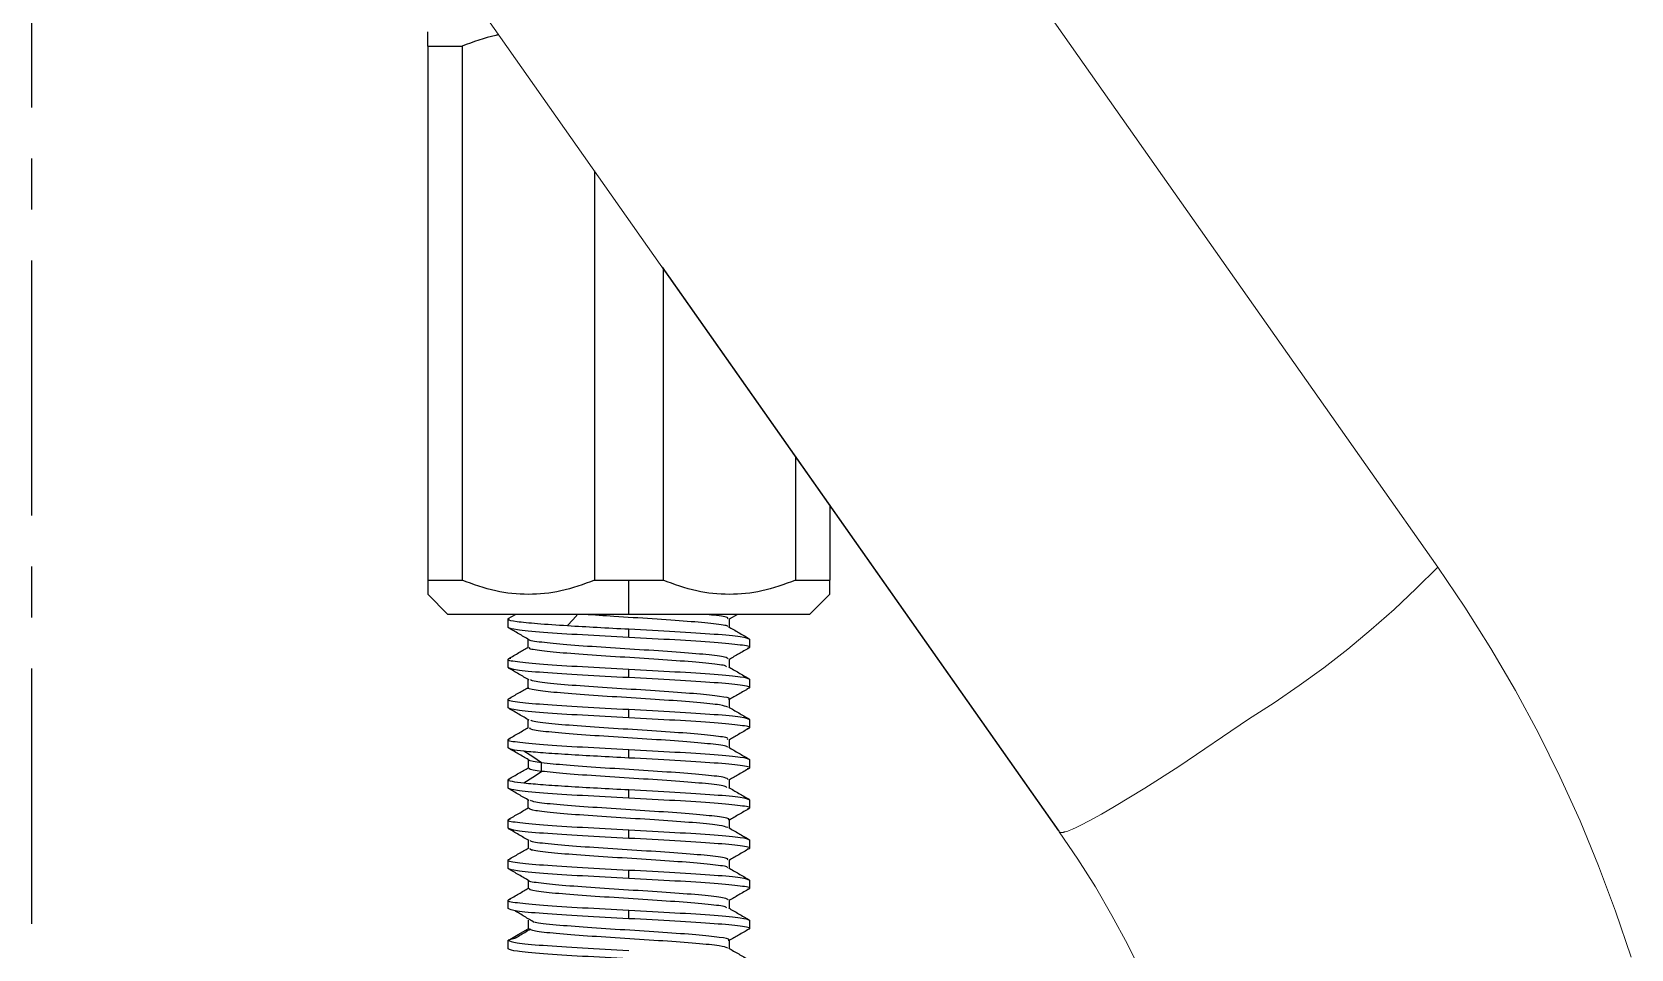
# Model space of a CAD drawing. Header units: millimetres. Extents: x 601 to 1195, y -1757 to -1337.
# Drawn here: x 943.37 to 983.16, y -1667.44 to -1644.61 of the extents above; entities that cross this region are included whole.
import ezdxf

# ---------------------------------------------------------------- set-up
doc = ezdxf.new("R2010")
doc.units = ezdxf.units.MM
doc.header["$LTSCALE"] = 0.1
doc.linetypes.add('CENTERX2', pattern=[101.6, 63.5, -12.7, 12.7, -12.7])
doc.layers.get('0').update_dxf_attribs({"lineweight": 13})
doc.layers.add('CENTER', color=1, linetype='CENTERX2')

msp = doc.modelspace()

# ---------------------------------------------------------------- linework, layer by layer
for p, q in [((959.198, -1630.683), (978.347, -1657.927)), ((949.783, -1637.275), (968.912, -1664.49)), ((968.927, -1664.498), (959.062, -1650.464)), ((977.812, -1658.462), (978.347, -1657.927)), ((978.347, -1657.927), (979.025, -1658.928)), ((977.261, -1658.981), (977.812, -1658.462)), ((976.693, -1659.482), (977.261, -1658.981)), ((979.025, -1658.928), (979.669, -1659.951)), ((976.109, -1659.967), (976.693, -1659.482)), ((975.511, -1660.433), (976.109, -1659.967)), ((979.669, -1659.951), (980.278, -1660.996)), ((974.899, -1660.879), (975.511, -1660.433)), ((974.274, -1661.307), (974.899, -1660.879)), ((980.278, -1660.996), (980.851, -1662.06)), ((973.637, -1661.714), (974.274, -1661.307)), ((971.903, -1662.888), (973.637, -1661.714)), ((980.851, -1662.06), (981.388, -1663.144)), ((971.059, -1663.43), (971.903, -1662.888)), ((970.306, -1663.89), (971.059, -1663.43)), ((981.388, -1663.144), (981.887, -1664.245)), ((969.453, -1664.361), (969.694, -1664.237)), ((969.694, -1664.237), (969.98, -1664.079)), ((969.98, -1664.079), (970.306, -1663.89)), ((968.919, -1664.5), (968.921, -1664.502)), ((968.927, -1664.498), (968.927, -1664.504)), ((968.927, -1664.504), (968.928, -1664.508)), ((968.928, -1664.508), (968.929, -1664.513)), ((968.929, -1664.513), (968.931, -1664.517)), ((968.931, -1664.517), (968.934, -1664.521)), ((968.932, -1664.519), (969.392, -1665.197)), ((968.934, -1664.521), (968.937, -1664.524)), ((968.937, -1664.524), (968.941, -1664.527)), ((968.941, -1664.527), (968.946, -1664.53)), ((968.946, -1664.53), (968.951, -1664.532)), ((968.951, -1664.532), (968.957, -1664.534)), ((968.957, -1664.534), (968.963, -1664.535)), ((968.963, -1664.535), (968.97, -1664.536)), ((968.97, -1664.536), (968.978, -1664.536)), ((968.978, -1664.536), (968.986, -1664.536)), ((968.986, -1664.536), (968.995, -1664.536)), ((968.995, -1664.536), (969.005, -1664.535)), ((969.005, -1664.535), (969.016, -1664.533)), ((969.016, -1664.533), (969.027, -1664.531)), ((969.027, -1664.531), (969.039, -1664.529)), ((969.039, -1664.529), (969.051, -1664.526)), ((969.051, -1664.526), (969.064, -1664.522)), ((969.064, -1664.522), (969.078, -1664.518)), ((969.078, -1664.518), (969.108, -1664.509)), ((969.108, -1664.509), (969.141, -1664.498)), ((969.141, -1664.498), (969.177, -1664.485)), ((969.177, -1664.485), (969.216, -1664.469)), ((969.216, -1664.469), (969.257, -1664.452)), ((969.257, -1664.452), (969.349, -1664.411)), ((969.349, -1664.411), (969.453, -1664.361)), ((981.887, -1664.245), (982.349, -1665.363)), ((969.392, -1665.197), (969.828, -1665.89)), ((982.349, -1665.363), (982.772, -1666.495)), ((969.828, -1665.89), (970.241, -1666.597)), ((970.241, -1666.597), (970.629, -1667.318)), ((982.772, -1666.495), (983.156, -1667.642)), ((970.629, -1667.318), (970.992, -1668.051))]:
    msp.add_line(p, q)
at = {"color": 7, "linetype": 'Continuous', "lineweight": 25}
for p, q in [((953.22, -1644.956), (954.071, -1644.956)), ((953.22, -1644.956), (953.22, -1658.256)), ((954.071, -1644.956), (954.071, -1658.256)), ((957.368, -1648.066), (957.368, -1658.256)), ((959.071, -1650.477), (959.071, -1658.256)), ((962.368, -1655.167), (962.368, -1658.256)), ((963.22, -1656.379), (963.22, -1658.256)), ((953.22, -1658.256), (954.071, -1658.256)), ((957.368, -1658.256), (958.22, -1658.256)), ((958.22, -1659.106), (958.22, -1658.256)), ((958.22, -1658.256), (959.071, -1658.256)), ((962.368, -1658.256), (963.22, -1658.256)), ((953.72, -1659.106), (953.217, -1658.604)), ((963.222, -1658.604), (962.72, -1659.106)), ((958.22, -1659.106), (953.72, -1659.106)), ((955.22, -1659.43), (955.22, -1659.218)), ((955.221, -1659.21), (955.4, -1659.106)), ((962.72, -1659.106), (958.22, -1659.106)), ((958.22, -1659.68), (958.22, -1659.468)), ((960.925, -1659.106), (960.718, -1659.226)), ((960.718, -1659.217), (960.718, -1659.42)), ((955.72, -1659.931), (955.72, -1659.726)), ((961.22, -1659.718), (961.22, -1659.93)), ((955.22, -1660.43), (955.22, -1660.218)), ((960.719, -1660.216), (960.719, -1660.421)), ((958.22, -1660.68), (958.22, -1660.468)), ((955.72, -1660.931), (955.72, -1660.726)), ((961.22, -1660.718), (961.22, -1660.93)), ((955.22, -1661.43), (955.22, -1661.218)), ((960.719, -1661.217), (960.719, -1661.421)), ((955.72, -1661.931), (955.72, -1661.727)), ((958.22, -1661.68), (958.22, -1661.468)), ((961.22, -1661.718), (961.22, -1661.93)), ((955.22, -1662.43), (955.22, -1662.218)), ((960.718, -1662.217), (960.718, -1662.421)), ((958.22, -1662.68), (958.22, -1662.468)), ((955.722, -1662.935), (955.722, -1662.723)), ((956.048, -1663.012), (956.048, -1662.801)), ((961.22, -1662.718), (961.22, -1662.93)), ((955.22, -1663.43), (955.22, -1663.218)), ((960.719, -1663.217), (960.719, -1663.421)), ((955.72, -1663.932), (955.72, -1663.727)), ((958.22, -1663.68), (958.22, -1663.468)), ((961.22, -1663.718), (961.22, -1663.93)), ((955.22, -1664.43), (955.22, -1664.218)), ((960.718, -1664.218), (960.718, -1664.421)), ((958.22, -1664.68), (958.22, -1664.468)), ((955.722, -1664.931), (955.722, -1664.728)), ((961.22, -1664.718), (961.22, -1664.93)), ((955.22, -1665.43), (955.22, -1665.218)), ((960.717, -1665.217), (960.717, -1665.421)), ((955.723, -1665.931), (955.723, -1665.727)), ((958.22, -1665.68), (958.22, -1665.468)), ((961.22, -1665.718), (961.22, -1665.93)), ((955.22, -1666.43), (955.22, -1666.218)), ((960.716, -1666.217), (960.716, -1666.42)), ((958.22, -1666.68), (958.22, -1666.468)), ((955.722, -1666.929), (955.722, -1666.717)), ((961.22, -1666.718), (961.22, -1666.93)), ((955.419, -1667.164), (955.22, -1667.217)), ((955.22, -1667.43), (955.22, -1667.218)), ((960.716, -1667.217), (960.716, -1667.421))]:
    msp.add_line(p, q, dxfattribs=at)
at = {"color": 7, "linetype": 'Continuous', "lineweight": 25, "flags": 128}
for points in [[(956.698, -1659.385), (956.825, -1659.24), (956.952, -1659.096)], [(956.047, -1662.799), (955.83, -1662.655), (955.612, -1662.51)], [(955.612, -1663.302), (955.829, -1663.157), (956.047, -1663.013)], [(955.22, -1667.219), (955.47, -1667.074), (955.72, -1666.93)]]:
    msp.add_lwpolyline(points, dxfattribs=at)
at = {"color": 7, "linetype": 'Continuous', "lineweight": 25}
for points, knots in [([(953.22, -1644.956), (953.22, -1644.854), (953.22, -1644.655), (953.22, -1644.622), (953.22, -1644.606)], [0, 0, 0, 0, 0.5167129, 1, 1, 1, 1]), ([(954.986, -1644.677), (954.96, -1644.682), (954.65, -1644.747), (954.348, -1644.856), (954.071, -1644.956)], [0.7187728, 0.7187728, 0.7187728, 0.7187728, 0.7417109, 1, 1, 1, 1]), ([(953.22, -1658.256), (953.22, -1658.359), (953.22, -1658.557), (953.22, -1658.59), (953.22, -1658.606)], [0, 0, 0, 0, 0.516713, 1, 1, 1, 1]), ([(957.368, -1658.256), (957.091, -1658.356), (956.554, -1658.55), (955.719, -1658.634), (954.885, -1658.55), (954.348, -1658.356), (954.071, -1658.256)], [0, 0, 0, 0, 0.258356, 0.500045, 0.741711, 1, 1, 1, 1]), ([(962.368, -1658.256), (962.091, -1658.356), (961.554, -1658.55), (960.719, -1658.634), (959.885, -1658.55), (959.348, -1658.356), (959.071, -1658.256)], [0, 0, 0, 0, 0.2583567, 0.500045, 0.7417112, 1, 1, 1, 1]), ([(963.22, -1658.606), (963.22, -1658.606), (963.22, -1658.633), (963.22, -1658.537), (963.22, -1658.352), (963.22, -1658.256)], [0, 0, 0, 0, 0.00009, 0.483422, 1, 1, 1, 1]), ([(955.243, -1659.218), (955.236, -1659.221), (955.188, -1659.242), (955.411, -1659.28), (955.897, -1659.332), (956.431, -1659.366), (956.698, -1659.384)], [0, 0, 0, 0, 0.057768, 0.371846, 0.685923, 1, 1, 1, 1]), ([(958.22, -1659.68), (957.826, -1659.659), (957.04, -1659.617), (956.049, -1659.555), (955.355, -1659.492), (955.265, -1659.45), (955.22, -1659.43)], [0, 0, 0, 0, 0.25, 0.5, 0.75, 1, 1, 1, 1]), ([(955.738, -1659.736), (955.653, -1659.687), (955.483, -1659.588), (955.313, -1659.49), (955.228, -1659.44)], [0, 0, 0, 0, 0.499781, 1, 1, 1, 1]), ([(956.698, -1659.384), (956.938, -1659.398), (957.417, -1659.426), (957.952, -1659.454), (958.22, -1659.468)], [0, 0, 0, 0, 0.5000006, 1, 1, 1, 1]), ([(960.677, -1659.41), (960.679, -1659.407), (960.692, -1659.383), (960.357, -1659.34), (959.718, -1659.279), (958.82, -1659.217), (957.893, -1659.16), (957.359, -1659.123), (957.119, -1659.106)], [0, 0, 0, 0, 0.028757, 0.230441, 0.432253, 0.633865, 0.835732, 1, 1, 1, 1]), ([(958.22, -1659.468), (958.613, -1659.489), (959.399, -1659.531), (960.39, -1659.593), (961.084, -1659.656), (961.174, -1659.697), (961.22, -1659.718)], [0, 0, 0, 0, 0.25, 0.5, 0.75, 1, 1, 1, 1]), ([(960.674, -1659.217), (960.683, -1659.208), (960.713, -1659.178), (960.488, -1659.141), (960.183, -1659.113), (960.105, -1659.106)], [0, 0, 0, 0, 0.257906, 0.809805, 1, 1, 1, 1]), ([(960.698, -1659.409), (960.783, -1659.458), (960.953, -1659.557), (961.123, -1659.655), (961.208, -1659.705)], [0, 0, 0, 0, 0.499844, 1, 1, 1, 1]), ([(960.69, -1660.217), (960.678, -1660.2), (960.651, -1660.163), (960.181, -1660.107), (959.43, -1660.045), (958.491, -1659.984), (957.518, -1659.923), (956.638, -1659.862), (956.023, -1659.8), (955.725, -1659.758), (955.746, -1659.736), (955.748, -1659.735)], [0, 0, 0, 0, 0.101192, 0.228376, 0.355198, 0.482384, 0.609208, 0.736388, 0.863225, 0.990389, 1, 1, 1, 1]), ([(961.164, -1659.945), (961.186, -1659.94), (961.297, -1659.914), (961.04, -1659.867), (960.402, -1659.805), (959.396, -1659.742), (958.612, -1659.7), (958.22, -1659.68)], [0, 0, 0, 0, 0.056902, 0.292677, 0.528451, 0.764226, 1, 1, 1, 1]), ([(955.283, -1660.201), (955.258, -1660.207), (955.142, -1660.233), (955.397, -1660.281), (956.037, -1660.343), (957.043, -1660.406), (957.827, -1660.447), (958.22, -1660.468)], [0, 0, 0, 0, 0.064998, 0.298748, 0.532499, 0.76625, 1, 1, 1, 1]), ([(955.231, -1660.205), (955.316, -1660.155), (955.479, -1660.061), (955.642, -1659.966), (955.72, -1659.92)], [0, 0, 0, 0, 0.520574, 1, 1, 1, 1]), ([(960.653, -1660.41), (960.643, -1660.4), (960.612, -1660.37), (960.174, -1660.319), (959.43, -1660.258), (958.491, -1660.197), (957.518, -1660.135), (956.641, -1660.074), (956.015, -1660.013), (955.711, -1659.965), (955.753, -1659.937), (955.764, -1659.929)], [0, 0, 0, 0, 0.061812, 0.189345, 0.316515, 0.44405, 0.571222, 0.69875, 0.825936, 0.953449, 1, 1, 1, 1]), ([(961.211, -1659.941), (961.126, -1659.99), (960.962, -1660.085), (960.798, -1660.18), (960.719, -1660.226)], [0, 0, 0, 0, 0.518732, 1, 1, 1, 1]), ([(958.22, -1660.68), (957.826, -1660.659), (957.04, -1660.617), (956.049, -1660.555), (955.355, -1660.492), (955.265, -1660.45), (955.22, -1660.43)], [0, 0, 0, 0, 0.25, 0.5, 0.75, 1, 1, 1, 1]), ([(955.739, -1660.738), (955.654, -1660.688), (955.484, -1660.59), (955.314, -1660.491), (955.229, -1660.442)], [0, 0, 0, 0, 0.499791, 1, 1, 1, 1]), ([(958.22, -1660.468), (958.613, -1660.489), (959.399, -1660.531), (960.39, -1660.593), (961.084, -1660.656), (961.174, -1660.697), (961.22, -1660.718)], [0, 0, 0, 0, 0.25, 0.5, 0.75, 1, 1, 1, 1]), ([(960.699, -1660.409), (960.784, -1660.458), (960.954, -1660.557), (961.124, -1660.656), (961.209, -1660.705)], [0, 0, 0, 0, 0.499817, 1, 1, 1, 1]), ([(955.229, -1661.206), (955.314, -1661.156), (955.478, -1661.062), (955.641, -1660.967), (955.72, -1660.921)], [0, 0, 0, 0, 0.520258, 1, 1, 1, 1]), ([(960.682, -1661.412), (960.633, -1661.394), (960.527, -1661.357), (959.953, -1661.298), (959.124, -1661.237), (958.158, -1661.176), (957.207, -1661.115), (956.385, -1661.053), (955.886, -1660.992), (955.661, -1660.951), (955.723, -1660.93), (955.724, -1660.929)], [0, 0, 0, 0, 0.108989, 0.235698, 0.362579, 0.48933, 0.61617, 0.742966, 0.869763, 0.996603, 1, 1, 1, 1]), ([(960.697, -1661.218), (960.705, -1661.214), (960.764, -1661.191), (960.512, -1661.147), (959.966, -1661.086), (959.121, -1661.025), (958.16, -1660.963), (957.202, -1660.902), (956.399, -1660.841), (955.879, -1660.785), (955.803, -1660.75), (955.772, -1660.736)], [0, 0, 0, 0, 0.019614, 0.146667, 0.273512, 0.40053, 0.527418, 0.654395, 0.781328, 0.90826, 1, 1, 1, 1]), ([(961.158, -1660.946), (961.182, -1660.941), (961.297, -1660.914), (961.041, -1660.867), (960.402, -1660.805), (959.396, -1660.742), (958.612, -1660.7), (958.22, -1660.68)], [0, 0, 0, 0, 0.063381, 0.297536, 0.53169, 0.765845, 1, 1, 1, 1]), ([(961.209, -1660.943), (961.124, -1660.992), (960.961, -1661.087), (960.798, -1661.181), (960.719, -1661.227)], [0, 0, 0, 0, 0.521171, 1, 1, 1, 1]), ([(955.279, -1661.202), (955.256, -1661.207), (955.142, -1661.234), (955.398, -1661.281), (956.037, -1661.343), (957.043, -1661.406), (957.827, -1661.447), (958.22, -1661.468)], [0, 0, 0, 0, 0.061335, 0.296001, 0.530667, 0.765334, 1, 1, 1, 1]), ([(958.22, -1661.68), (957.826, -1661.659), (957.04, -1661.617), (956.049, -1661.555), (955.355, -1661.492), (955.265, -1661.45), (955.22, -1661.43)], [0, 0, 0, 0, 0.25, 0.5, 0.75, 1, 1, 1, 1]), ([(955.741, -1661.739), (955.656, -1661.69), (955.486, -1661.591), (955.316, -1661.492), (955.231, -1661.443)], [0, 0, 0, 0, 0.499826, 1, 1, 1, 1]), ([(960.701, -1661.411), (960.786, -1661.46), (960.956, -1661.559), (961.126, -1661.657), (961.211, -1661.707)], [0, 0, 0, 0, 0.499786, 1, 1, 1, 1]), ([(960.674, -1662.217), (960.682, -1662.207), (960.709, -1662.177), (960.366, -1662.126), (959.7, -1662.065), (958.805, -1662.004), (957.828, -1661.943), (956.9, -1661.882), (956.192, -1661.82), (955.795, -1661.772), (955.784, -1661.744), (955.781, -1661.737)], [0, 0, 0, 0, 0.0618684, 0.1894693, 0.3168582, 0.4444911, 0.5718464, 0.699504, 0.8268348, 0.9545083, 1, 1, 1, 1]), ([(958.22, -1661.468), (958.613, -1661.489), (959.399, -1661.531), (960.39, -1661.593), (961.084, -1661.656), (961.174, -1661.697), (961.22, -1661.718)], [0, 0, 0, 0, 0.25, 0.5, 0.75, 1, 1, 1, 1]), ([(961.156, -1661.947), (961.181, -1661.941), (961.297, -1661.915), (961.042, -1661.867), (960.402, -1661.805), (959.396, -1661.742), (958.612, -1661.7), (958.22, -1661.68)], [0, 0, 0, 0, 0.065214, 0.298911, 0.532607, 0.766304, 1, 1, 1, 1]), ([(955.273, -1662.204), (955.252, -1662.208), (955.142, -1662.234), (955.399, -1662.281), (956.037, -1662.343), (957.043, -1662.406), (957.827, -1662.447), (958.22, -1662.468)], [0, 0, 0, 0, 0.055147, 0.29136, 0.527574, 0.763787, 1, 1, 1, 1]), ([(955.227, -1662.207), (955.312, -1662.158), (955.477, -1662.063), (955.641, -1661.967), (955.72, -1661.921)], [0, 0, 0, 0, 0.5178794, 1, 1, 1, 1]), ([(960.673, -1662.412), (960.675, -1662.408), (960.687, -1662.384), (960.357, -1662.339), (959.7, -1662.277), (958.804, -1662.216), (957.828, -1662.155), (956.903, -1662.094), (956.187, -1662.032), (955.764, -1661.978), (955.762, -1661.944), (955.761, -1661.93)], [0, 0, 0, 0, 0.0260378, 0.1529943, 0.2797402, 0.4067286, 0.5334413, 0.6604543, 0.7871424, 0.9141715, 1, 1, 1, 1]), ([(961.208, -1661.943), (961.123, -1661.992), (960.96, -1662.087), (960.797, -1662.182), (960.718, -1662.227)], [0, 0, 0, 0, 0.52044, 1, 1, 1, 1]), ([(955.723, -1662.723), (955.639, -1662.674), (955.47, -1662.576), (955.301, -1662.478), (955.216, -1662.429)], [0, 0, 0, 0, 0.499956, 1, 1, 1, 1]), ([(955.612, -1662.512), (955.496, -1662.498), (955.276, -1662.472), (955.244, -1662.445), (955.229, -1662.433)], [0, 0, 0, 0, 0.524183, 1, 1, 1, 1]), ([(958.22, -1662.68), (957.956, -1662.666), (957.429, -1662.638), (956.696, -1662.596), (956.055, -1662.554), (955.759, -1662.526), (955.612, -1662.512)], [0, 0, 0, 0, 0.25, 0.5, 0.75, 1, 1, 1, 1]), ([(958.22, -1662.468), (958.613, -1662.489), (959.399, -1662.531), (960.39, -1662.593), (961.084, -1662.656), (961.174, -1662.697), (961.22, -1662.718)], [0, 0, 0, 0, 0.25, 0.5, 0.75, 1, 1, 1, 1]), ([(960.702, -1662.412), (960.787, -1662.461), (960.956, -1662.56), (961.126, -1662.658), (961.211, -1662.708)], [0, 0, 0, 0, 0.49978, 1, 1, 1, 1]), ([(955.231, -1663.206), (955.316, -1663.157), (955.479, -1663.062), (955.643, -1662.967), (955.722, -1662.921)], [0, 0, 0, 0, 0.516942, 1, 1, 1, 1]), ([(956.047, -1662.799), (955.897, -1662.779), (955.706, -1662.753), (955.747, -1662.727), (955.756, -1662.722)], [0, 0, 0, 0, 0.787052, 1, 1, 1, 1]), ([(956.048, -1663.012), (955.899, -1662.991), (955.707, -1662.965), (955.749, -1662.939), (955.759, -1662.933)], [0, 0, 0, 0, 0.780115, 1, 1, 1, 1]), ([(960.696, -1663.218), (960.68, -1663.201), (960.647, -1663.163), (960.173, -1663.105), (959.412, -1663.044), (958.473, -1662.983), (957.504, -1662.922), (956.613, -1662.861), (956.235, -1662.82), (956.047, -1662.799)], [0, 0, 0, 0, 0.1223048, 0.2686298, 0.4149072, 0.5612778, 0.7075031, 0.8539134, 1, 1, 1, 1]), ([(960.659, -1663.413), (960.647, -1663.402), (960.611, -1663.37), (960.167, -1663.318), (959.412, -1663.257), (958.472, -1663.195), (957.504, -1663.134), (956.614, -1663.073), (956.237, -1663.032), (956.048, -1663.012)], [0, 0, 0, 0, 0.084638, 0.237243, 0.389798, 0.54245, 0.69495, 0.847644, 1, 1, 1, 1]), ([(961.164, -1662.945), (961.186, -1662.94), (961.297, -1662.914), (961.04, -1662.867), (960.402, -1662.805), (959.396, -1662.742), (958.612, -1662.7), (958.22, -1662.68)], [0, 0, 0, 0, 0.057062, 0.292797, 0.528531, 0.764265, 1, 1, 1, 1]), ([(961.213, -1662.941), (961.128, -1662.99), (960.963, -1663.085), (960.799, -1663.181), (960.719, -1663.227)], [0, 0, 0, 0, 0.51637, 1, 1, 1, 1]), ([(955.256, -1663.203), (955.242, -1663.208), (955.184, -1663.226), (955.284, -1663.259), (955.502, -1663.287), (955.612, -1663.301)], [0, 0, 0, 0, 0.149099, 0.574549, 1, 1, 1, 1]), ([(958.22, -1663.68), (957.826, -1663.659), (957.04, -1663.617), (956.049, -1663.555), (955.355, -1663.492), (955.265, -1663.45), (955.22, -1663.43)], [0, 0, 0, 0, 0.25, 0.5, 0.75, 1, 1, 1, 1]), ([(955.737, -1663.737), (955.652, -1663.688), (955.482, -1663.589), (955.312, -1663.49), (955.227, -1663.441)], [0, 0, 0, 0, 0.499856, 1, 1, 1, 1]), ([(955.612, -1663.301), (955.759, -1663.314), (956.055, -1663.342), (956.696, -1663.384), (957.429, -1663.426), (957.956, -1663.454), (958.22, -1663.468)], [0, 0, 0, 0, 0.25, 0.5, 0.75, 1, 1, 1, 1]), ([(960.703, -1663.412), (960.788, -1663.461), (960.957, -1663.56), (961.127, -1663.658), (961.212, -1663.708)], [0, 0, 0, 0, 0.499846, 1, 1, 1, 1]), ([(960.693, -1664.218), (960.701, -1664.214), (960.758, -1664.19), (960.51, -1664.146), (959.949, -1664.085), (959.106, -1664.024), (958.141, -1663.962), (957.184, -1663.901), (956.389, -1663.84), (955.871, -1663.785), (955.8, -1663.749), (955.771, -1663.735)], [0, 0, 0, 0, 0.0222332, 0.1490981, 0.2756213, 0.4024978, 0.5290123, 0.6558909, 0.7824081, 0.9092799, 1, 1, 1, 1]), ([(958.22, -1663.468), (958.613, -1663.489), (959.399, -1663.531), (960.39, -1663.593), (961.084, -1663.656), (961.174, -1663.697), (961.22, -1663.718)], [0, 0, 0, 0, 0.25, 0.5, 0.75, 1, 1, 1, 1]), ([(961.162, -1663.945), (961.185, -1663.94), (961.297, -1663.914), (961.041, -1663.867), (960.402, -1663.805), (959.396, -1663.742), (958.612, -1663.7), (958.22, -1663.68)], [0, 0, 0, 0, 0.058761, 0.29407, 0.52938, 0.76469, 1, 1, 1, 1]), ([(955.275, -1664.203), (955.253, -1664.208), (955.142, -1664.234), (955.399, -1664.281), (956.037, -1664.343), (957.043, -1664.406), (957.827, -1664.447), (958.22, -1664.468)], [0, 0, 0, 0, 0.057041, 0.292781, 0.52852, 0.76426, 1, 1, 1, 1]), ([(955.229, -1664.207), (955.314, -1664.158), (955.478, -1664.063), (955.642, -1663.967), (955.72, -1663.922)], [0, 0, 0, 0, 0.517793, 1, 1, 1, 1]), ([(960.683, -1664.412), (960.633, -1664.394), (960.526, -1664.356), (959.936, -1664.297), (959.108, -1664.236), (958.14, -1664.175), (957.186, -1664.114), (956.386, -1664.052), (955.833, -1663.991), (955.759, -1663.951), (955.722, -1663.93)], [0, 0, 0, 0, 0.111968, 0.238801, 0.365988, 0.492813, 0.620003, 0.74683, 0.874012, 1, 1, 1, 1]), ([(961.211, -1663.941), (961.126, -1663.991), (960.962, -1664.086), (960.797, -1664.181), (960.718, -1664.228)], [0, 0, 0, 0, 0.516489, 1, 1, 1, 1]), ([(958.22, -1664.68), (957.826, -1664.659), (957.04, -1664.617), (956.049, -1664.555), (955.355, -1664.492), (955.265, -1664.45), (955.22, -1664.43)], [0, 0, 0, 0, 0.25, 0.5, 0.75, 1, 1, 1, 1]), ([(955.738, -1664.737), (955.653, -1664.688), (955.484, -1664.589), (955.314, -1664.491), (955.229, -1664.441)], [0, 0, 0, 0, 0.499846, 1, 1, 1, 1]), ([(958.22, -1664.468), (958.613, -1664.489), (959.399, -1664.531), (960.39, -1664.593), (961.084, -1664.656), (961.174, -1664.697), (961.22, -1664.718)], [0, 0, 0, 0, 0.25, 0.5, 0.75, 1, 1, 1, 1]), ([(960.7, -1664.411), (960.785, -1664.46), (960.954, -1664.559), (961.124, -1664.657), (961.208, -1664.706)], [0, 0, 0, 0, 0.499861, 1, 1, 1, 1]), ([(955.231, -1665.206), (955.316, -1665.157), (955.48, -1665.062), (955.643, -1664.967), (955.722, -1664.921)], [0, 0, 0, 0, 0.518494, 1, 1, 1, 1]), ([(960.671, -1665.411), (960.672, -1665.407), (960.682, -1665.383), (960.347, -1665.337), (959.686, -1665.276), (958.786, -1665.215), (957.81, -1665.154), (956.886, -1665.093), (956.179, -1665.032), (955.759, -1664.977), (955.762, -1664.944), (955.763, -1664.93)], [0, 0, 0, 0, 0.026505, 0.153531, 0.280802, 0.407866, 0.535101, 0.662207, 0.789402, 0.916553, 1, 1, 1, 1]), ([(960.673, -1665.218), (960.682, -1665.207), (960.707, -1665.176), (960.356, -1665.125), (959.685, -1665.064), (958.787, -1665.003), (957.811, -1664.942), (956.883, -1664.88), (956.183, -1664.819), (955.786, -1664.771), (955.78, -1664.743), (955.778, -1664.735)], [0, 0, 0, 0, 0.064856, 0.191637, 0.318663, 0.445482, 0.572473, 0.699334, 0.826284, 0.95319, 1, 1, 1, 1]), ([(961.162, -1664.945), (961.185, -1664.94), (961.297, -1664.914), (961.041, -1664.867), (960.402, -1664.805), (959.396, -1664.742), (958.612, -1664.7), (958.22, -1664.68)], [0, 0, 0, 0, 0.058761, 0.294071, 0.529381, 0.76469, 1, 1, 1, 1]), ([(961.209, -1664.941), (961.125, -1664.991), (960.96, -1665.086), (960.796, -1665.181), (960.717, -1665.228)], [0, 0, 0, 0, 0.516834, 1, 1, 1, 1]), ([(955.277, -1665.202), (955.255, -1665.208), (955.142, -1665.234), (955.398, -1665.281), (956.037, -1665.343), (957.043, -1665.406), (957.827, -1665.447), (958.22, -1665.468)], [0, 0, 0, 0, 0.059407, 0.294555, 0.529704, 0.764852, 1, 1, 1, 1]), ([(958.22, -1665.68), (957.826, -1665.659), (957.04, -1665.617), (956.049, -1665.555), (955.355, -1665.492), (955.265, -1665.45), (955.22, -1665.43)], [0, 0, 0, 0, 0.25, 0.5, 0.75, 1, 1, 1, 1]), ([(960.699, -1665.411), (960.784, -1665.46), (960.953, -1665.559), (961.123, -1665.657), (961.208, -1665.706)], [0, 0, 0, 0, 0.499856, 1, 1, 1, 1]), ([(955.739, -1665.737), (955.654, -1665.688), (955.485, -1665.589), (955.315, -1665.49), (955.23, -1665.441)], [0, 0, 0, 0, 0.499833, 1, 1, 1, 1]), ([(960.694, -1666.217), (960.68, -1666.2), (960.648, -1666.162), (960.156, -1666.104), (959.401, -1666.043), (958.456, -1665.982), (957.485, -1665.921), (956.61, -1665.859), (956.009, -1665.798), (955.718, -1665.757), (955.741, -1665.736), (955.742, -1665.735)], [0, 0, 0, 0, 0.106857, 0.233832, 0.360977, 0.487912, 0.615089, 0.74199, 0.869192, 0.996069, 1, 1, 1, 1]), ([(958.22, -1665.468), (958.613, -1665.489), (959.399, -1665.531), (960.39, -1665.593), (961.084, -1665.656), (961.174, -1665.697), (961.22, -1665.718)], [0, 0, 0, 0, 0.25, 0.5, 0.75, 1, 1, 1, 1]), ([(961.164, -1665.945), (961.186, -1665.94), (961.297, -1665.914), (961.04, -1665.867), (960.402, -1665.805), (959.396, -1665.742), (958.612, -1665.7), (958.22, -1665.68)], [0, 0, 0, 0, 0.05725, 0.292938, 0.528625, 0.764312, 1, 1, 1, 1]), ([(955.277, -1666.202), (955.255, -1666.208), (955.142, -1666.234), (955.398, -1666.281), (956.037, -1666.343), (957.043, -1666.406), (957.827, -1666.447), (958.22, -1666.468)], [0, 0, 0, 0, 0.059574, 0.294681, 0.529787, 0.764894, 1, 1, 1, 1]), ([(955.231, -1666.206), (955.316, -1666.157), (955.48, -1666.062), (955.644, -1665.967), (955.723, -1665.921)], [0, 0, 0, 0, 0.517779, 1, 1, 1, 1]), ([(960.656, -1666.411), (960.643, -1666.4), (960.609, -1666.369), (960.15, -1666.317), (959.402, -1666.256), (958.456, -1666.194), (957.485, -1666.133), (956.614, -1666.072), (956, -1666.011), (955.706, -1665.963), (955.751, -1665.936), (955.762, -1665.93)], [0, 0, 0, 0, 0.0687989, 0.1958815, 0.3231351, 0.4501776, 0.5774631, 0.7044722, 0.8317824, 0.9587669, 1, 1, 1, 1]), ([(961.209, -1665.941), (961.124, -1665.99), (960.96, -1666.086), (960.796, -1666.181), (960.716, -1666.227)], [0, 0, 0, 0, 0.517062, 1, 1, 1, 1]), ([(958.22, -1666.68), (957.825, -1666.659), (957.036, -1666.617), (956.043, -1666.554), (955.35, -1666.491), (955.263, -1666.45), (955.22, -1666.429)], [0, 0, 0, 0, 0.25, 0.5, 0.75, 1, 1, 1, 1]), ([(955.867, -1666.774), (955.786, -1666.725), (955.624, -1666.626), (955.462, -1666.528), (955.381, -1666.479)], [0, 0, 0, 0, 0.499966, 1, 1, 1, 1]), ([(958.22, -1666.468), (958.613, -1666.489), (959.399, -1666.531), (960.39, -1666.593), (961.084, -1666.656), (961.174, -1666.697), (961.22, -1666.718)], [0, 0, 0, 0, 0.25, 0.5, 0.75, 1, 1, 1, 1]), ([(960.699, -1666.41), (960.784, -1666.46), (960.953, -1666.558), (961.123, -1666.657), (961.208, -1666.706)], [0, 0, 0, 0, 0.499854, 1, 1, 1, 1]), ([(955.387, -1667.167), (955.468, -1667.118), (955.597, -1667.04), (955.727, -1666.961), (955.775, -1666.932)], [0, 0, 0, 0, 0.624125, 1, 1, 1, 1]), ([(960.686, -1667.412), (960.634, -1667.394), (960.523, -1667.355), (959.921, -1667.296), (959.092, -1667.235), (958.122, -1667.174), (957.167, -1667.112), (956.377, -1667.051), (955.822, -1666.99), (955.755, -1666.949), (955.722, -1666.929)], [0, 0, 0, 0, 0.1140925, 0.2406798, 0.3672698, 0.4938187, 0.6204484, 0.7469521, 0.873616, 1, 1, 1, 1]), ([(960.691, -1667.217), (960.7, -1667.214), (960.754, -1667.189), (960.505, -1667.145), (959.933, -1667.084), (959.09, -1667.022), (958.125, -1666.961), (957.161, -1666.9), (956.395, -1666.839), (955.944, -1666.796), (955.885, -1666.774), (955.88, -1666.772)], [0, 0, 0, 0, 0.025539, 0.16294, 0.300389, 0.43784, 0.575247, 0.712741, 0.850099, 0.987631, 1, 1, 1, 1]), ([(961.161, -1666.946), (961.184, -1666.94), (961.297, -1666.914), (961.041, -1666.867), (960.402, -1666.805), (959.396, -1666.742), (958.612, -1666.7), (958.22, -1666.68)], [0, 0, 0, 0, 0.060479, 0.295359, 0.530239, 0.76512, 1, 1, 1, 1]), ([(961.208, -1666.942), (961.123, -1666.991), (960.959, -1667.086), (960.795, -1667.181), (960.716, -1667.227)], [0, 0, 0, 0, 0.517721, 1, 1, 1, 1]), ([(955.22, -1667.217), (955.263, -1667.238), (955.35, -1667.28), (956.043, -1667.343), (957.036, -1667.406), (957.825, -1667.447), (958.22, -1667.468)], [0, 0, 0, 0, 0.2500001, 0.5000001, 0.7500002, 1, 1, 1, 1]), ([(960.7, -1667.411), (960.785, -1667.46), (960.954, -1667.559), (961.124, -1667.658), (961.209, -1667.707)], [0, 0, 0, 0, 0.499821, 1, 1, 1, 1]), ([(958.22, -1667.68), (957.826, -1667.659), (957.04, -1667.617), (956.049, -1667.555), (955.355, -1667.492), (955.265, -1667.45), (955.22, -1667.43)], [0, 0, 0, 0, 0.25, 0.5, 0.75, 1, 1, 1, 1])]:
    msp.add_open_spline(points, degree=3, knots=knots, dxfattribs=at)
at = {"layer": 'CENTER'}
msp.add_line((943.37, -1676.966), (943.37, -1487.785), dxfattribs=at)

doc.saveas('drawing.dxf')
